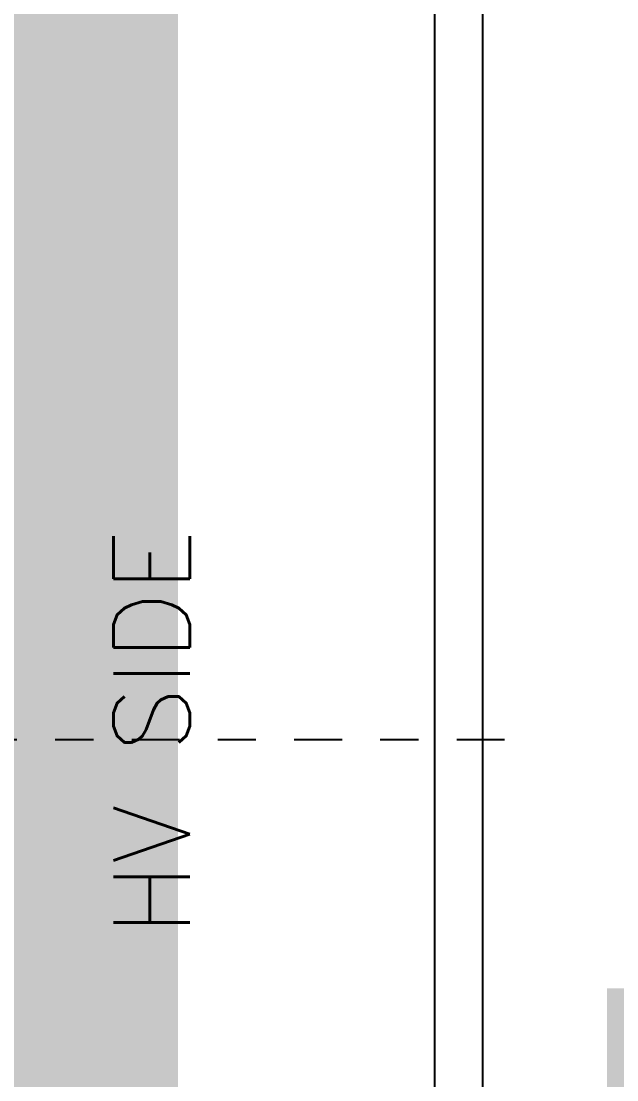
# Model space of a CAD drawing. Header units: metres. Extents: x 529524 to 529977, y 2674144 to 2674419.
# Drawn here: x 529759.683 to 529761.24, y 2674299.883 to 2674302.654 of the extents above; entities that cross this region are included whole.
import ezdxf

# ---------------------------------------------------------------- set-up
doc = ezdxf.new("R2010")
doc.units = ezdxf.units.M
doc.linetypes.add('CENTER', pattern=[2, 1.25, -0.25, 0.25, -0.25])
doc.layers.add('IDT', color=7, linetype='Continuous')
doc.layers.add('MMS Block Numbering', color=7, linetype='Continuous')
doc.styles.add('Adani Regular', font='Adani Regular.ttf')
doc.styles.add('RomanS', font='romans.shx')

# ---------------------------------------------------------------- blocks, each defined once
blk = doc.blocks.new('IDT')
at = {"layer": 'IDT', "color": 0}
for p, q in [((12.6025, 7.0104), (12.6025, 16.8104)), ((12.7275, 7.1354), (12.7275, 16.6854))]:
    blk.add_line(p, q, dxfattribs=at)
at = {"layer": 'IDT', "color": 8, "linetype": 'CENTER', "ltscale": 0.1}
blk.add_line((12.5447, 11.9854), (27.1642, 11.9854), dxfattribs=at)
at = {"layer": 'IDT', "color": 7, "ltscale": 0.1, "style": 'RomanS'}
blk.add_text('HV SIDE', height=0.2, rotation=270, dxfattribs=at).set_placement((13.3675, 12.4983))

msp = doc.modelspace()

# ---------------------------------------------------------------- block references
at = {"layer": 'IDT', "color": 8, "rotation": 180}
msp.add_blockref('IDT', (529773.4913, 2674312.7589), dxfattribs=at)

# ---------------------------------------------------------------- texts
at = {"layer": 'MMS Block Numbering', "insert": (529750.7273, 2674294.3004), "char_height": 7.5, "attachment_point": 5, "style": 'Adani Regular'}
msp.add_mtext_dynamic_manual_height_columns('A16d-\\PBL-14', width=41.53538, gutter_width=1, heights=[0], dxfattribs=at)

doc.saveas('drawing.dxf')
